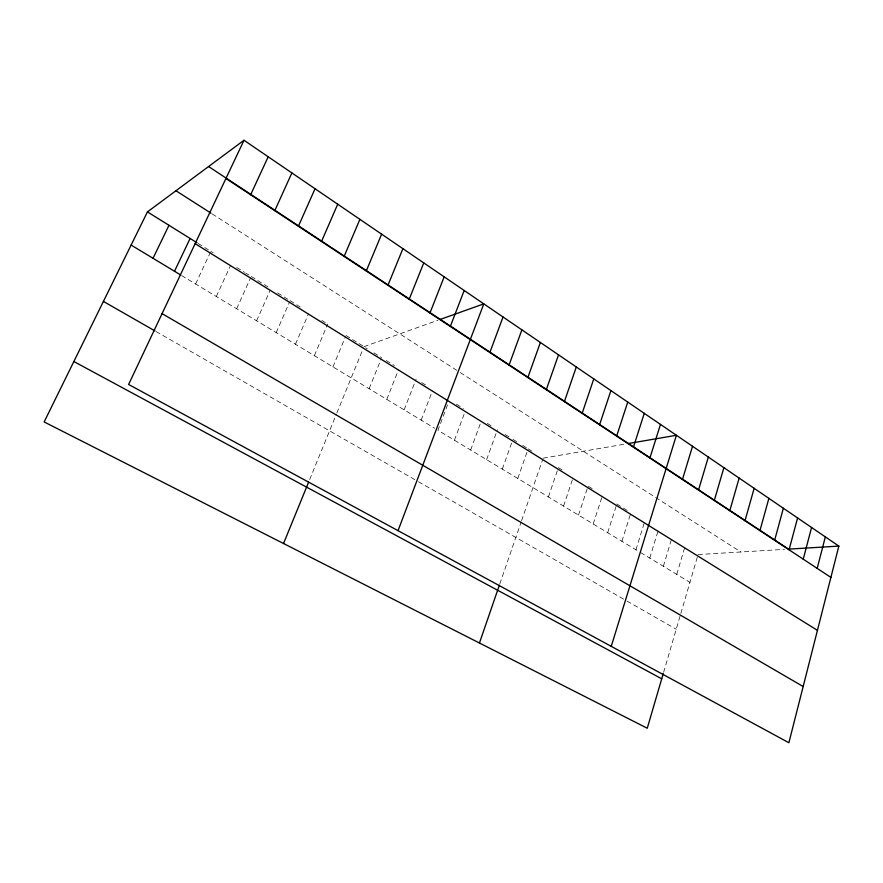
<?xml version="1.0" encoding="UTF-8"?>
<svg xmlns="http://www.w3.org/2000/svg" width="883" height="883" viewBox="0 0 883 883"><rect width="100%" height="100%" fill="white"/><g stroke="black" fill="none" stroke-linecap="round" stroke-linejoin="round"><path stroke-width="0.66" stroke-dasharray="4.42 3.31" d="M663.597 672.405L680.451 614.778M680.837 613.464L697.68 555.882M676.742 574.38L684.656 547.714M663.354 566.301L671.808 538.211M649.756 558.089L657.99 531.147M635.948 549.756L644.745 521.378M621.919 541.29L630.904 512.758M607.681 532.703L616.433 505.319M593.21 523.972L602.57 495.131M578.52 515.098L588.067 486.103L594.756 490.264M563.586 506.091L572.912 478.2M548.409 496.93L557.935 468.895M499.811 583.895L521.158 521.963M521.599 520.672L542.703 459.436M517.78 478.443L527.703 450.109M502.328 469.116L512.449 440.628M486.621 459.635L497.427 429.701M470.661 450.01L481.224 421.158M454.447 440.209L465.22 411.213M447.526 404.911L437.946 430.264L639.391 551.842M421.18 420.142L432.427 390.827M404.127 409.844L416.114 379.094M386.787 399.381L398.531 369.701M369.149 388.73L381.147 358.895M309.668 479.535L336.335 414.293M336.853 413.012L363.465 347.902M332.946 366.886L345.474 336.721M314.359 355.672L327.692 324.072M295.452 344.26L308.553 313.708M276.202 332.637L289.591 301.931M256.6 320.805L270.297 289.933M236.644 308.763L250.64 277.715M216.313 296.489L230.64 265.275M195.607 283.995L210.275 252.571M363.973 346.655L437.99 320.231M543.144 458.156L625.881 443.95M698.067 554.557L784.479 549.369M156.059 331.544L417.361 481.092M418.509 481.743L625.782 600.363M626.963 601.036L676.223 629.226M181.545 275.507L434.602 428.233M640.55 552.537L689.932 582.339M198.167 243.476L209.69 250.64M210.838 251.357L213.101 252.77M236.765 267.494L244.536 272.328M245.651 273.024L248.984 275.088M251.202 276.478L268.531 287.262M277.648 292.935L287.858 299.282M290.132 300.695L300.165 306.942M321.876 320.452L325.363 322.626M345.993 335.463L367.284 348.708M373.917 352.836L381.644 357.648M386.279 360.529L394.392 365.584M421.71 382.582L426.191 385.374M456.401 404.171L463.376 408.509M487.306 423.399L491.798 426.202M505.164 434.513L509.59 437.273M512.913 439.337L518.354 442.725M522.703 445.429L527.063 448.145M528.144 448.818L533.917 452.405M558.365 467.615L562.968 470.484M616.842 504.016L629.822 512.085M212.152 213.896L459.083 371.798M460.231 372.538L740.859 551.985"/><path stroke-width="1.32" d="M838.85 546.102L788.883 742.735L128.609 384.458L243.995 140.265L838.85 546.102L788.574 549.127L208.598 166.534M817.194 568.365L825.329 536.886M803.243 559.171L811.576 527.504M789.06 549.811L797.592 517.957M774.634 540.297L783.364 508.244M759.943 530.617L768.883 498.365M744.998 520.76L754.148 488.321M729.777 510.716L739.148 478.089M663.221 673.685L647.261 728.232L44.15 421.942L147.439 211.898L243.995 140.265M714.292 500.506L723.883 467.67M698.508 490.098L708.343 457.074M682.449 479.513L692.526 446.279M611.246 646.345L676.4 435.275L628.464 443.509M649.91 458.045L660.473 424.414M633.431 447.184L644.259 413.343M616.654 436.114L627.736 402.074M599.557 424.844L610.915 390.595M582.14 413.354L593.773 378.906M479.447 643.012L499.381 585.164M564.38 401.655L576.312 366.986M546.29 389.723L558.52 354.845M527.846 377.56L540.374 342.472M509.038 365.154L521.886 329.856M489.855 352.505L503.034 316.997M398.045 530.661L483.796 303.873L440.319 319.392M450.33 326.434L464.182 290.496M429.955 313.001L444.171 276.843M409.16 299.293L423.752 262.902M283.531 543.52L308.642 482.074M387.935 285.297L402.902 248.686M366.257 271.004L381.633 234.172M344.127 256.401L359.9 219.337M321.511 241.489L337.714 204.205M298.399 226.247L315.043 188.741M274.779 210.673L291.876 172.936M250.64 194.757L268.2 156.777M174.514 271.269L190.099 238.454M153.024 258.3L168.973 225.297M73.863 361.522L661.72 678.817M103.41 301.423L154.922 330.893M162.075 313.642L803.166 686.533M131.125 245.077L180.375 274.801M147.439 211.898L197.019 242.759M195.143 243.664L817.448 630.352M175.949 190.75L210.993 213.156M225.949 178.476L830.892 577.405"/></g></svg>
